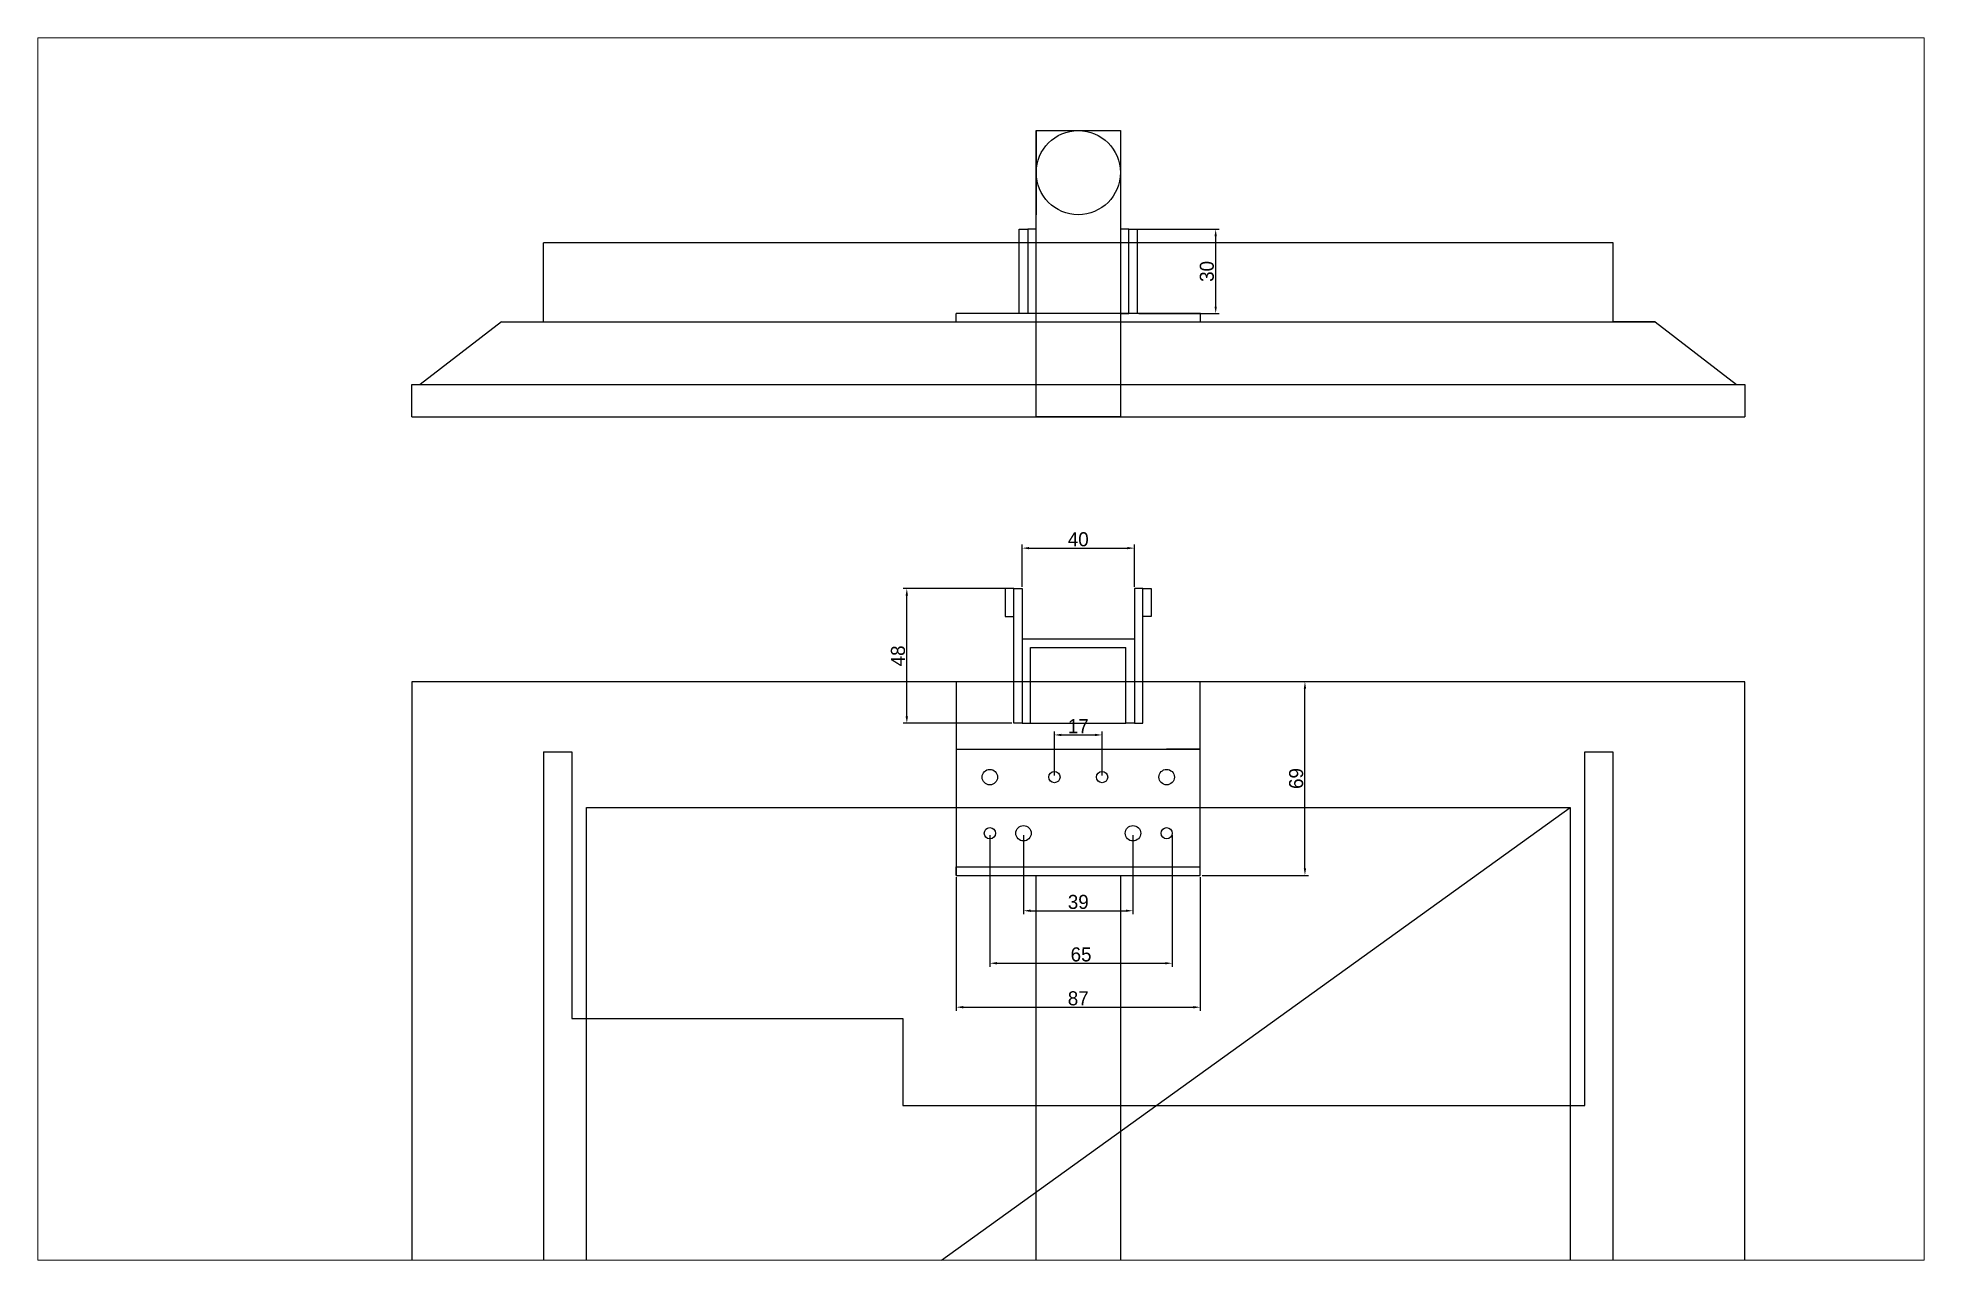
# Paper-space layout 'Layout4' of a CAD drawing. Header units: millimetres. Extents: x 0 to 280, y 20 to 202.
# The model-space entities are those that its viewports show. They can reach past a viewport. Long polylines and large blocks are cut down to what shows.
import ezdxf

# ---------------------------------------------------------------- set-up
doc = ezdxf.new("R2010")
doc.units = ezdxf.units.MM
for name, color, linetype in [('Area visivél', 20, 'Continuous'), ('Cotas', 240, 'Continuous'), ('Monitor', 7, 'Continuous'), ('Suporte', 200, 'Continuous')]:
    doc.layers.add(name, color=color, linetype=linetype)
doc.dimstyles.new('ISO-25', dxfattribs={"dimtxt": 2.5, "dimasz": 2.5, "dimexe": 1.25, "dimexo": 0.625, "dimtad": 1, "dimtxsty": 'Standard', "dimcen": 2.5, "dimadec": 0, "dimazin": 0, "dimtfac": 1, "dimtmove": 0, "dimatfit": 3, "dimfxl": 0, "dimarcsym": 0})

# ---------------------------------------------------------------- blocks, each defined once
blk = doc.blocks.new('Monitor T')
at = {"layer": 'Area visivél'}
for p, q in [((-412.79, 44.79), (-62.21, 297.21)), ((-412.79, 44.79), (-412.79, 297.21)), ((-412.79, 297.21), (-62.21, 297.21)), ((-62.21, 297.21), (-62.21, 44.79)), ((-62.21, 44.79), (-412.79, 44.79))]:
    blk.add_line(p, q, dxfattribs=at)
at = {"layer": 'Monitor'}
for p, q in [((0, 342), (-475, 342)), ((-475, 342), (-475, 0)), ((-475, 342), (-475, 317)), ((0, 0), (0, 342)), ((-428, 317), (-418, 317)), ((-428, 317), (-428, 64)), ((-418, 317), (-418, 222)), ((-57, 191), (-57, 317)), ((-57, 317), (-47, 317)), ((-47, 317), (-47, 64)), ((-418, 222), (-300, 222)), ((-300, 222), (-300, 191)), ((-300, 191), (-57, 191)), ((-47, 64), (-428, 64)), ((-475, 0), (0, 0))]:
    blk.add_line(p, q, dxfattribs=at)
blk = doc.blocks.new('Monitor L H')
at = {"layer": 'Monitor'}
for p, q in [((2852.1, 708.65), (2852.1, 736.85)), ((3233.17, 736.85), (2852.1, 736.85)), ((3233.17, 708.65), (3233.17, 736.85)), ((2837.04, 708.65), (2808.1, 686.35)), ((2837.04, 708.65), (3248.17, 708.65)), ((3248.17, 708.65), (3233.17, 708.65)), ((3248.17, 708.65), (3277.1, 686.35)), ((2805.1, 674.85), (2805.1, 686.35)), ((2805.1, 686.35), (3280.1, 686.35)), ((2865.97, 686.35), (2868.97, 686.35)), ((3280.1, 686.35), (3280.1, 674.85)), ((2805.1, 674.85), (3280.1, 674.85))]:
    blk.add_line(p, q, dxfattribs=at)
blk = doc.blocks.new('Suporte V')
at = {"layer": 'Suporte'}
for p, q in [((3019.6, 613.68), (3016.6, 613.68)), ((3016.6, 613.68), (3016.6, 603.68)), ((3019.6, 565.68), (3019.6, 613.68)), ((3019.6, 613.68), (3022.6, 613.68)), ((3022.6, 613.68), (3022.6, 595.68)), ((3065.6, 613.68), (3062.6, 613.68)), ((3062.6, 613.68), (3062.6, 595.68)), ((3065.6, 565.68), (3065.6, 613.68)), ((3065.6, 613.68), (3068.6, 613.68)), ((3068.6, 613.68), (3068.6, 603.68)), ((3016.6, 603.68), (3019.6, 603.68)), ((3068.6, 603.68), (3065.6, 603.68)), ((3042.6, 595.68), (3022.6, 595.68)), ((3022.6, 595.68), (3022.6, 565.68)), ((3025.6, 565.68), (3025.6, 592.68)), ((3025.6, 592.68), (3059.6, 592.68)), ((3062.6, 595.68), (3042.6, 595.68)), ((3059.6, 565.68), (3059.6, 592.68)), ((3062.6, 595.68), (3062.6, 565.68)), ((2999.1, 580.52), (2999.1, 511.52)), ((2999.1, 580.52), (3086.1, 580.52)), ((3027.6, 580.52), (3057.6, 580.52)), ((3086.1, 511.52), (3086.1, 580.52)), ((3022.6, 565.68), (3019.6, 565.68)), ((3022.6, 565.68), (3025.6, 565.68)), ((3025.6, 565.68), (3059.6, 565.68)), ((3062.6, 565.68), (3059.6, 565.68)), ((3062.6, 565.68), (3065.6, 565.68)), ((2999.1, 556.52), (3086.1, 556.52)), ((3086.1, 556.52), (3074.1, 556.52)), ((2999.1, 511.52), (2999.1, 514.52)), ((2999.1, 514.52), (3086.1, 514.52)), ((2999.1, 511.52), (3086.1, 511.52)), ((3027.6, 228.52), (3027.6, 511.52)), ((3057.6, 511.52), (3057.6, 228.52)), ((3027.6, 238.52), (3057.6, 238.52)), ((3042.6, 228.52), (3027.6, 228.52)), ((3057.6, 228.52), (3027.6, 228.52))]:
    blk.add_line(p, q, dxfattribs=at)
for centre, radius in [((3011.1, 546.52), 2.75), ((3034.1, 546.52), 2), ((3051.1, 546.52), 2), ((3074.1, 546.52), 2.75), ((3011.1, 526.52), 2), ((3011.1, 526.52), 2), ((3023.1, 526.52), 2.75), ((3062.1, 526.52), 2.75), ((3074.1, 526.52), 2)]:
    blk.add_circle(centre, radius, dxfattribs=at)
blk = doc.blocks.new('*D9')
at = {"layer": 'Cotas', "color": 0, "lineweight": -2}
for p, q in [((3034.1, 547.14), (3034.1, 562.79)), ((3036.6, 561.54), (3048.6, 561.54)), ((3051.1, 547.14), (3051.1, 562.79))]:
    blk.add_line(p, q, dxfattribs=at)
at = {"layer": 'Cotas', "color": 0}
for points in [[(3036.6, 561.96), (3036.6, 561.13), (3034.1, 561.54)], [(3048.6, 561.96), (3048.6, 561.13), (3051.1, 561.54)]]:
    blk.add_solid(points, dxfattribs=at)
at = {"layer": 'Defpoints', "color": 0}
for p in [(3051.1, 561.54), (3034.1, 546.52), (3051.1, 546.52)]:
    blk.add_point(p, dxfattribs=at)
at = {"layer": 'Cotas', "color": 0, "insert": (3042.6, 564.67), "char_height": 5, "attachment_point": 5}
blk.add_mtext('17', dxfattribs=at)
blk = doc.blocks.new('*D10')
at = {"layer": 'Cotas', "color": 0, "lineweight": -2}
for p, q in [((3023.1, 525.89), (3023.1, 497.67)), ((3062.1, 525.89), (3062.1, 497.67)), ((3025.6, 498.92), (3059.6, 498.92))]:
    blk.add_line(p, q, dxfattribs=at)
at = {"layer": 'Cotas', "color": 0}
for points in [[(3025.6, 499.33), (3025.6, 498.5), (3023.1, 498.92)], [(3059.6, 499.33), (3059.6, 498.5), (3062.1, 498.92)]]:
    blk.add_solid(points, dxfattribs=at)
at = {"layer": 'Defpoints', "color": 0}
for p in [(3023.1, 526.52), (3062.1, 526.52), (3062.1, 498.92)]:
    blk.add_point(p, dxfattribs=at)
at = {"layer": 'Cotas', "color": 0, "insert": (3042.6, 502.04), "char_height": 5, "attachment_point": 5}
blk.add_mtext('39', dxfattribs=at)
blk = doc.blocks.new('*D11')
at = {"layer": 'Cotas', "color": 0, "lineweight": -2}
for p, q in [((3011.1, 525.89), (3011.1, 478.97)), ((3076.1, 525.89), (3076.1, 478.97)), ((3013.6, 480.22), (3073.6, 480.22))]:
    blk.add_line(p, q, dxfattribs=at)
at = {"layer": 'Cotas', "color": 0}
for points in [[(3013.6, 480.63), (3013.6, 479.8), (3011.1, 480.22)], [(3073.6, 480.63), (3073.6, 479.8), (3076.1, 480.22)]]:
    blk.add_solid(points, dxfattribs=at)
at = {"layer": 'Defpoints', "color": 0}
for p in [(3011.1, 526.52), (3076.1, 526.52), (3076.1, 480.22)]:
    blk.add_point(p, dxfattribs=at)
at = {"layer": 'Cotas', "color": 0, "insert": (3043.6, 483.34), "char_height": 5, "attachment_point": 5}
blk.add_mtext('65', dxfattribs=at)
blk = doc.blocks.new('*D12')
at = {"layer": 'Cotas', "color": 0, "lineweight": -2}
for p, q in [((2999.1, 510.89), (2999.1, 463.31)), ((3086.1, 510.89), (3086.1, 463.31)), ((3001.6, 464.56), (3083.6, 464.56))]:
    blk.add_line(p, q, dxfattribs=at)
at = {"layer": 'Cotas', "color": 0}
for points in [[(3001.6, 464.98), (3001.6, 464.14), (2999.1, 464.56)], [(3083.6, 464.98), (3083.6, 464.14), (3086.1, 464.56)]]:
    blk.add_solid(points, dxfattribs=at)
at = {"layer": 'Defpoints', "color": 0}
for p in [(2999.1, 511.52), (3086.1, 511.52), (3086.1, 464.56)]:
    blk.add_point(p, dxfattribs=at)
at = {"layer": 'Cotas', "color": 0, "insert": (3042.6, 467.69), "char_height": 5, "attachment_point": 5}
blk.add_mtext('87', dxfattribs=at)
blk = doc.blocks.new('*D13')
at = {"layer": 'Cotas', "color": 0, "lineweight": -2}
for p, q in [((3022.6, 614.3), (3022.6, 629.33)), ((3025.1, 628.08), (3060.1, 628.08)), ((3062.6, 614.3), (3062.6, 629.33))]:
    blk.add_line(p, q, dxfattribs=at)
at = {"layer": 'Cotas', "color": 0}
for points in [[(3025.1, 628.5), (3025.1, 627.67), (3022.6, 628.08)], [(3060.1, 628.5), (3060.1, 627.67), (3062.6, 628.08)]]:
    blk.add_solid(points, dxfattribs=at)
at = {"layer": 'Defpoints', "color": 0}
for p in [(3062.6, 628.08), (3022.6, 613.68), (3062.6, 613.68)]:
    blk.add_point(p, dxfattribs=at)
at = {"layer": 'Cotas', "color": 0, "insert": (3042.6, 631.21), "char_height": 5, "attachment_point": 5}
blk.add_mtext('40', dxfattribs=at)
blk = doc.blocks.new('*D14')
at = {"layer": 'Cotas', "color": 0, "lineweight": -2}
for p, q in [((3086.73, 580.52), (3124.63, 580.52)), ((3123.38, 514.02), (3123.38, 578.02)), ((3086.73, 511.52), (3124.63, 511.52))]:
    blk.add_line(p, q, dxfattribs=at)
at = {"layer": 'Cotas', "color": 0}
for points in [[(3122.97, 578.02), (3123.8, 578.02), (3123.38, 580.52)], [(3122.97, 514.02), (3123.8, 514.02), (3123.38, 511.52)]]:
    blk.add_solid(points, dxfattribs=at)
at = {"layer": 'Defpoints', "color": 0}
for p in [(3086.1, 580.52), (3123.38, 580.52), (3086.1, 511.52)]:
    blk.add_point(p, dxfattribs=at)
at = {"layer": 'Cotas', "color": 0, "insert": (3120.26, 546.02), "char_height": 5, "attachment_point": 5, "rotation": 90}
blk.add_mtext('69', dxfattribs=at)
blk = doc.blocks.new('*D15')
at = {"layer": 'Cotas', "color": 0, "lineweight": -2}
for p, q in [((3018.98, 613.68), (2980.26, 613.68)), ((2981.51, 568.18), (2981.51, 611.18)), ((3018.98, 565.68), (2980.26, 565.68))]:
    blk.add_line(p, q, dxfattribs=at)
at = {"layer": 'Cotas', "color": 0}
for points in [[(2981.09, 611.18), (2981.93, 611.18), (2981.51, 613.68)], [(2981.09, 568.18), (2981.93, 568.18), (2981.51, 565.68)]]:
    blk.add_solid(points, dxfattribs=at)
at = {"layer": 'Defpoints', "color": 0}
for p in [(2981.51, 613.68), (3019.6, 613.68), (3019.6, 565.68)]:
    blk.add_point(p, dxfattribs=at)
at = {"layer": 'Cotas', "color": 0, "insert": (2978.38, 589.68), "char_height": 5, "attachment_point": 5, "rotation": 90}
blk.add_mtext('48', dxfattribs=at)
blk = doc.blocks.new('*D16')
at = {"layer": 'Cotas', "color": 0, "lineweight": -2}
for p, q in [((3062.73, 741.65), (3092.82, 741.65)), ((3091.57, 714.15), (3091.57, 739.15)), ((3064.23, 711.65), (3092.82, 711.65))]:
    blk.add_line(p, q, dxfattribs=at)
at = {"layer": 'Cotas', "color": 0}
for points in [[(3091.15, 739.15), (3091.98, 739.15), (3091.57, 741.65)], [(3091.15, 714.15), (3091.98, 714.15), (3091.57, 711.65)]]:
    blk.add_solid(points, dxfattribs=at)
at = {"layer": 'Defpoints', "color": 0}
for p in [(3062.1, 741.65), (3091.57, 741.65), (3063.6, 711.65)]:
    blk.add_point(p, dxfattribs=at)
at = {"layer": 'Cotas', "color": 0, "insert": (3088.44, 726.65), "char_height": 5, "attachment_point": 5, "rotation": 90}
blk.add_mtext('30', dxfattribs=at)

msp = doc.modelspace()

# ---------------------------------------------------------------- linework, layer by layer
at = {"layer": 'Suporte'}
for p, q in [((3027.604, 674.851), (3027.604, 776.851)), ((3027.604, 776.851), (3027.604, 746.851)), ((3027.604, 776.851), (3057.604, 776.851)), ((3057.604, 776.851), (3057.604, 674.851)), ((3021.604, 711.65), (3021.604, 741.65)), ((3021.604, 741.65), (3024.604, 741.65)), ((3027.604, 741.65), (3024.604, 741.65)), ((3024.604, 741.65), (3024.604, 711.65)), ((3027.604, 711.65), (3027.604, 741.65)), ((3060.604, 741.65), (3057.604, 741.65)), ((3060.604, 711.65), (3060.604, 741.65)), ((3060.604, 741.65), (3063.604, 741.65)), ((3063.604, 741.65), (3063.604, 711.65)), ((2999.104, 708.65), (2999.104, 711.65)), ((3086.104, 711.65), (2999.104, 711.65)), ((2999.104, 708.65), (3086.104, 708.65)), ((3024.604, 711.65), (3021.604, 711.65)), ((3057.604, 711.65), (3060.604, 711.65)), ((3086.104, 708.65), (3086.104, 711.65)), ((3057.604, 674.851), (3027.604, 674.851))]:
    msp.add_line(p, q, dxfattribs=at)
msp.add_circle((3042.604, 761.851), 15, dxfattribs=at)

# ---------------------------------------------------------------- block references
for name, p in [('Monitor L H', (0, 0)), ('Suporte V', (0, 0)), ('Monitor T', (3280.104, 238.516))]:
    msp.add_blockref(name, p, dxfattribs=at)

# ---------------------------------------------------------------- dimensions: what is measured, and where the dimension line sits
at = {"layer": 'Cotas'}
for base, p1, p2, picture, middle in [((3091.565, 741.65), (3063.604, 711.65), (3062.104, 741.65), '*D16', (3088.44, 726.65)), ((2981.51, 613.679), (3019.604, 565.679), (3019.604, 613.679), '*D15', (2978.385, 589.679)), ((3123.384, 580.516), (3086.104, 511.516), (3086.104, 580.516), '*D14', (3120.259, 546.016))]:
    dim = msp.add_linear_dim(base=base, p1=p1, p2=p2, angle=90, dimstyle='ISO-25', override={"dimtxt": 5}, dxfattribs=at)
    dim.commit()
    dim.dimension.update_dxf_attribs({"geometry": picture, "text_midpoint": middle})
for base, p1, p2, picture, middle in [((3062.604, 628.084), (3022.604, 613.679), (3062.604, 613.679), '*D13', (3042.604, 631.209)), ((3051.104, 561.544), (3034.104, 546.516), (3051.104, 546.516), '*D9', (3042.604, 564.669)), ((3076.104, 480.217), (3011.104, 526.516), (3076.104, 526.516), '*D11', (3043.604, 483.342)), ((3086.104, 464.56), (2999.104, 511.516), (3086.104, 511.516), '*D12', (3042.604, 467.685))]:
    dim = msp.add_linear_dim(base=base, p1=p1, p2=p2, dimstyle='ISO-25', override={"dimtxt": 5}, dxfattribs=at)
    dim.commit()
    dim.dimension.update_dxf_attribs({"geometry": picture, "text_midpoint": middle})
dim = msp.add_linear_dim(base=(3062.104, 498.918), p1=(3023.104, 526.516), p2=(3062.104, 526.516), dimstyle='ISO-25', override={"dimtxt": 5}, dxfattribs=at)
dim.commit()
dim.dimension.update_dxf_attribs({"geometry": '*D10', "text_midpoint": (3042.604, 498.918), "dimtype": 160})

psp = doc.layouts.new('Layout4')

# ---------------------------------------------------------------- viewports
at = {"layer": 'Cotas'}
psp.add_viewport(center=(140.02, 110.86), size=(280.02, 181.3928), view_center_point=(3007.939, 592.159), view_height=435.46035, dxfattribs=at)

doc.saveas('drawing.dxf')
